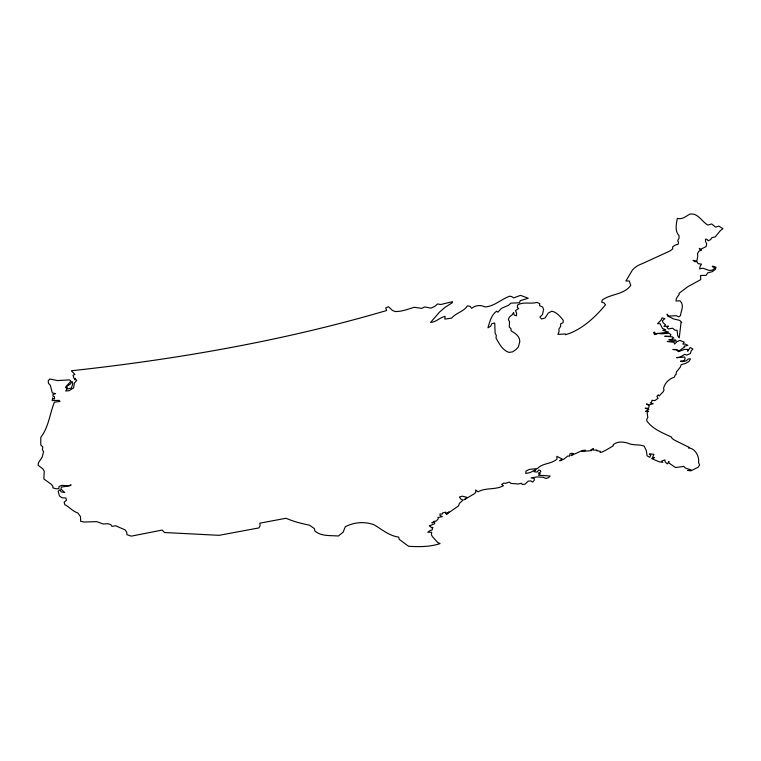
<?xml version="1.0" encoding="UTF-8"?>
<svg xmlns="http://www.w3.org/2000/svg" width="761" height="761" viewBox="0 0 761 761"><rect width="100%" height="100%" fill="white"/><g stroke="black" fill="none" stroke-linecap="round" stroke-linejoin="round"><path stroke-width="1.14" d="M438.174 517.461L438.165 518.973L436.329 521.019L434.084 521.323L431.829 522.931L434.674 521.951L434.56 523.768L429.309 525.889L430.688 526.355L431.249 527.754L432.866 527.297L432.086 530.056L430.212 530.455L427.777 532.224L431.706 532.31L431.411 534.717L432.381 536.553L437.68 542.479L440.124 543.563C430.193 546.94 419.149 546.931 408.571 546.274L399.297 539.406L398.716 537.123C389.175 535.83 381.86 529.39 373.984 524.738C364.595 521.352 354.027 522.103 345.285 526.783L343.144 532.177L338.331 536.02C330.502 535.306 321.323 536.553 314.94 531.073L314.283 528.543L309.489 525.185C301.537 523.558 293.442 521.58 286.041 518.251L259.834 523.178L260.091 525.841L258.854 527.925L219.073 535.325L164.49 532.519L162.198 530.056L131.292 536.153L126.954 534.688L126.706 532.167L125.146 529.894L115.539 525.756L112.019 526.403L110.754 524.567L107.577 523.701L103.249 523.996L96.695 521.637L84.062 522.017L80.666 521.361L80.495 516.614L77.812 512.952C72.666 511.373 69.432 506.978 64.79 504.667L64.143 502.108L66.445 500.367L65.912 497.998L62.079 497.78L59.482 496.01L58.14 491.245L59.995 489.742L61.089 491.863L64.761 492.548L60.985 489.057L61.432 487.069L69.86 485.765L71.134 484.928L68.633 485.68L61.841 485.394L59.035 486.45L58.835 488.686L56.076 488.79L52.88 487.839L52.937 486.317L51.339 484.357L43.862 478.973L44.224 471.078L42.702 468.814L38.05 465.18L38.535 462.602L42.159 457.209L43.586 451.796L42.378 449.513L42.816 446.964L40.771 444.976L40.799 437.318C48.742 427.083 49.798 413.518 54.421 402.169L60.014 401.466L59.139 400.391L52.148 400.6L52.718 397.841L53.137 398.907L54.554 398.973L54.497 396.671L52.975 396.167L52.918 394.626L55.591 393.618L52.281 392.971L50.388 385.389L48.495 383.354L48.2 380.766L49.884 378.997L57.456 380.576L69.432 379.882L70.944 381.137L65.456 387.301L67.291 387.863L66.264 388.234L67.101 386.103L70.297 384.058L72.162 381.546L72.79 383.601L71.458 387.986L66.787 389.194L65.703 391.04L69.137 390.688L73.598 387.891L74.435 382.935L76.699 380.471L74.997 378.35L75.139 379.882L73.836 377.979L73.046 375.249L74.873 374.336L71.325 370.778C177.732 359.182 283.843 340.757 386.645 310.507L385.751 307.996L388.395 306.673L392.562 310.507L395.292 311.525C402.141 311.658 408.02 309.09 414.288 307.301L421.803 308.386L424.552 306.921L430.935 308.138L434.778 306.426L437.623 303.953L440.714 304.524L452.462 301.689L452.348 302.697L445.442 307.073L439.639 311.981L430.564 322.445C436.129 322.284 439.801 317.356 445.099 316.376L444.843 319.106L451.587 318.127C455.925 312.828 463.706 311.734 467.454 305.846L470.079 306.331L471.677 308.329C475.273 305.171 480.828 304.704 485.014 306.93C494.479 306.369 501.09 299.235 509.689 296.21L511.668 296.533L513.58 297.893L520.562 295.363L528.258 298.245L520.239 300.662L519.516 302.754L511.012 303.135L508.396 305.332L501.328 308.424L497.875 312.21L496.657 311.154C491.216 314.978 489.751 321.932 487.934 327.801L490.607 326.269L491.948 323.577L494.726 323.016L495.107 333.08L496.296 335.439L496.048 338.141C499.368 343.668 502.27 350.165 508.966 352.391L512.543 351.877L515.891 349.613L518.346 347.006L519.82 341.518C519.83 336.162 515.168 333.175 511.04 330.835L511.04 328.771L509.233 326.916L509.547 321.779L508.377 319.477L509.328 317.147L512.172 314.75L513.665 312.41L514.046 315.025L516.472 315.748L516.605 313.047L515.444 310.65L518.717 308.452L517.347 307.511L517.518 305.066C523.406 301.327 530.398 304.343 536.809 302.402L539.758 303.582L539.578 305.656L542.593 306.978L543.582 309.442L542.498 314.588L539.91 317.014L541.613 319.021L545.114 317.936L548.253 313.056L551.782 311.201C556.719 312.2 560.381 316.547 563.273 320.391L563.083 322.721L560.648 323.834L560.638 326.44L558.897 328.999L559.069 331.587L557.88 334.364L565.604 333.984L565.452 334.726C581.204 330.303 595.235 317.27 605.499 304.8L604.006 302.888L601.666 302.069L602.284 299.986C611.226 293.632 623.839 294.868 630.745 285.423L629.328 280.99L625.913 281.018L632.372 270.107A18.159 10.702 -13.2 0 1 642.408 263.591L670.07 250.911L672.705 248.914L672.638 246.859L675.207 245.071L678.061 244.3L678.555 242.264L677.709 240.695L679.069 238.06L679.031 235.615C674.569 231.116 676.348 223.858 677.3 218.378C682.256 219.862 685.851 216.267 689.837 214.145C697.961 212.661 701.671 221.584 707.825 225.047L711.64 223.972L715.644 227.12L718.736 226.093L722.95 228.614L720.306 230.707L715.226 236.833L711.915 237.67L710.565 239.629L708.187 240.771L706.788 239.201L705.495 239.201L705.552 241.494L706.646 243.881L706.179 246.497L701.062 249.161L701.214 250.198L699.311 248.324L700.881 250.359L698.874 251.187L697.466 253.784L697.789 256.029L696.876 260.985L693.09 260.367L694.86 261.622L697.086 261.803L698.084 263.648L701.499 264.143L700.13 266.302L699.663 268.899L702.898 268.214L709.357 270.488L712.229 270.174L715.245 267.939L712.306 266.616L712.524 266.141L716.006 267.197L715.369 269.394L712.296 271.658L707.72 272.895L706.018 275.415L700.577 275.463L700.748 279.629L687.735 286.745L679.002 293.346L679.25 294.298L676.32 298.445L676.034 301.033L679.896 300.766L681.58 302.811C683.739 307.206 680.819 311.268 680.505 315.587L678.793 316.918L676.558 315.72L668.301 316.072L667.121 314.065L667.502 315.834L673.095 318.773L679.773 320.41L681.77 322.493L681.038 322.559L679.24 337.874L677.69 335.696L677.09 330.198L675.226 330.322L672.61 328.21L668.291 328.942L666.95 327.373L668.615 326.155L663.915 326.383L665.533 324.814L663.05 322.645L662.365 320.647L664.933 318.621L662.051 317.889L660.967 320.257L657.609 323.615L660.11 323.767L662.479 328.467L665.647 329.713L662.821 330.388L668.472 332.024L655.602 333.851L654.46 332.072L653.518 332.471L654.631 334.669L657.732 333.356L661.499 333.832L668.986 333.251L670.888 334.64L670.184 336.305L664.772 336.295L672.182 336.8L673.923 338.122L672.315 338.255L672.163 339.653L668.871 339.71L675.682 339.958L676.139 341.004L667.264 341.499L674.037 342.326L674.607 344.067L676.957 341.708L679.868 340.376L684.206 342.136L682.817 344.096L685.242 344.086L687.877 345.37L683.996 346.245L684.596 347.006L678.974 350.983L676.624 349.489L672.867 349.499L676.253 349.784L678.47 351.649L684.5 349.404L687.744 349.385L687.63 351.24L690.151 347.539L692.91 349.042L691.216 350.754L690.436 353.504L686.803 355.111L684.833 354.293L680.382 357.004L676.7 357.699L684.567 357.004L685.128 358.402L684.263 360.647L680.505 361.19L682.237 361.656L686.355 360.781L688.277 358.888L690.522 358.907L688.867 361.599L685.185 363.577L681.209 364.643L680.372 367.049L676.348 372.072L676.063 374.697L675.254 374.869L674.322 377.199C669.081 378.854 664.886 382.916 663.573 388.3L664.001 390.051L663.24 391.687L659.131 395.996L658.303 394.826L656.886 396.338L658.065 398.307L654.869 400.581L651.977 400.305L651.711 402.055L650.217 402.978L653.185 403.739L649.504 404.833L646.536 403.948L649.133 405.746L648.629 408.248L645.147 408.229L648.819 409.447L645.433 411.368L648.534 411.32L647.097 412.538L647.811 417.456A8.057 4.747 -13.2 0 0 648.001 422.441C654.041 429.68 663.154 433.133 671.468 437.033L672.001 438.393L674.607 440.181L689.162 447.382L688.439 447.944C695.202 448.124 699.549 456.6 698.56 462.612L699.625 464.914L698.246 467.168L690.969 470.831L687.64 470.469L691.15 469.898L685.461 468.12L683.816 466.388L675.492 467.549L668.653 462.812L669.005 461.489L667.302 463.906L665.152 461.946L664.924 459.929L661.632 461.08L662.755 462.365L658.94 461.737L651.625 458.531L654.612 457.475L652.358 458.055L653.889 454.327L649.571 453.803L649.361 454.384L650.836 454.973L649.78 457.294L647.116 455.858L646.308 450.626L644.234 446.155C638.879 444.091 632.724 445.699 627.397 442.997C622.717 441.703 616.743 441.294 613.005 444.928L613.395 445.708C612.329 446.307 597.727 455.62 600.296 451.33L596.453 450.645L596.928 450.046L592.829 450.093L593.399 448.581L590.555 450.112L591.544 450.645L581.842 451.397L585.513 450.265L582.393 450.474L570.959 455.649L573.518 453.708L571.872 453.252L570.027 453.756L569.342 456.239L567.83 455.982L563.549 459.349L559.716 460.795L562.236 458.978L556.795 456.353L557.023 459.016C551.63 464.22 542.66 462.831 537.399 468.576L529.275 469.394L525.965 471.069L525.775 473.456L530.17 472.581L535.953 469.47L534.051 471.744L537.047 472.067L538.807 470.003L540.415 470.45L540.843 471.782L538.35 473.171L540.281 473.646L538.379 475.225L550.127 476.015L548.748 477.547L546.113 478.479L542.964 477.261L537.057 476.919L531.092 477.87L534.289 478.574L534.289 480.267L532.633 482.094L530.778 480.885L528.153 481.161L525.004 484.196L522.217 484.51L521.485 483.273L518.098 483.986L511.059 483.416L509.271 482.132L505.504 483.359L503.944 482.969L501.613 484.443L503.43 485.708C495.582 490.151 485.889 487.354 477.965 491.825L475.625 489.913L475.777 492.262L474.664 493.537L464.286 499.72L467.016 497.313L462.222 496.182L459.349 497.095L461.337 499.539L463.259 499.967L459.425 503.316L458.502 505.913L446.469 514.303L449.047 511.944L445.47 513.637L445.784 512.163L442.655 512.885L442.227 514.103L440.001 513.96L439.972 515.387L442.331 516.614L438.174 517.461"/></g></svg>
